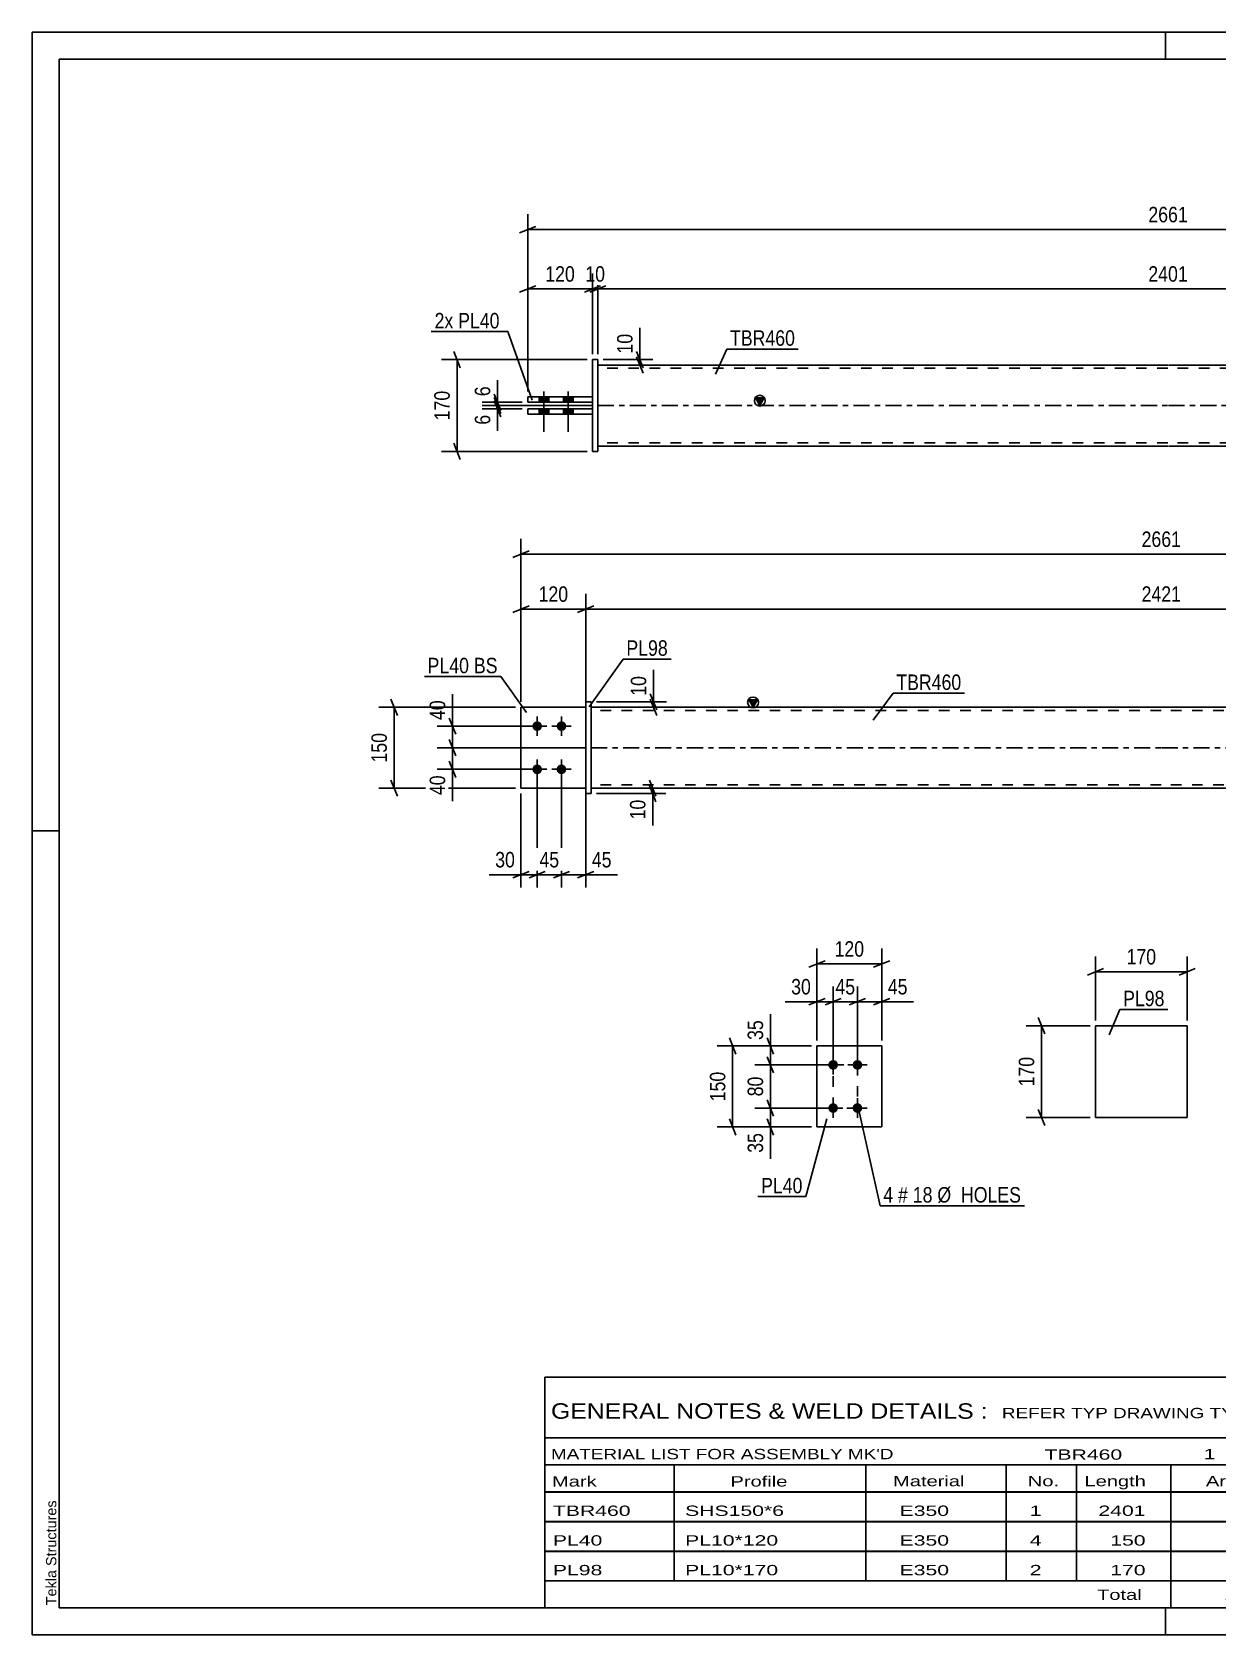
# Model space of a CAD drawing. Header units: millimetres. Extents: x 0 to 420, y 0 to 297.
# Drawn here: x 0 to 219.7, y 0 to 297 of the extents above; entities that cross this region are included whole.
import ezdxf

# ---------------------------------------------------------------- set-up
doc = ezdxf.new("R2010")
doc.units = ezdxf.units.MM
doc.linetypes.add('DXK_LINE_DOT2', pattern=[3.9198, 1.9599, -1.9599])
doc.linetypes.add('DXK_LINE_DOT3', pattern=[5.9187, 2.979, -0.9799, 0.9799, -0.9799])
doc.styles.add('Arial', font='ARIAL.TTF', dxfattribs={"height": 0.2})
doc.styles.add('Arial Narrow', font='ARIALN.TTF', dxfattribs={"height": 0.2})

# ---------------------------------------------------------------- blocks, each defined once
blk = doc.blocks.new('Unknown-581560066-1128')
at = {"color": 5, "linetype": 'Continuous'}
for p, q in [((420, 297), (0, 297)), ((0, 297), (0, 0)), ((0, 292), (0, 297)), ((210, 292), (210, 297)), ((415, 292), (5, 292)), ((5, 292), (5, 5)), ((5, 149), (0, 149)), ((0, 0), (0, 5)), ((5, 5), (415, 5)), ((210, 0), (210, 5)), ((0, 0), (420, 0))]:
    blk.add_line(p, q, dxfattribs=at)
at = {"color": 174, "linetype": 'Continuous', "style": 'Arial'}
blk.add_text('Tekla Structures', height=1.9102, rotation=90, dxfattribs=at).set_placement((4.5, 5.5))
blk = doc.blocks.new('Bolt-581560066-1456 - 1407')
at = {"linetype": 'Continuous'}
for points in [[(148.43, 104.73, -1), (148.43, 106.53, -1)], [(152.93, 104.73, -1), (152.93, 106.53, -1)], [(148.43, 96.73, -1), (148.43, 98.53, -1)], [(152.93, 96.73, -1), (152.93, 98.53, -1)]]:
    blk.add_hatch(color=1, dxfattribs=at).paths.add_polyline_path(points)
at = {"color": 1, "linetype": 'Continuous'}
for p, q in [((148.43, 103.83), (148.43, 107.43)), ((152.93, 103.83), (152.93, 107.43)), ((150.23, 105.63), (146.63, 105.63)), ((154.73, 105.63), (151.13, 105.63)), ((148.43, 95.83), (148.43, 99.43)), ((152.93, 95.83), (152.93, 99.43)), ((150.23, 97.63), (146.63, 97.63)), ((154.73, 97.63), (151.13, 97.63))]:
    blk.add_line(p, q, dxfattribs=at)
blk = doc.blocks.new('Part-581560066-1423 - 1407')
at = {"color": 2, "linetype": 'Continuous'}
for p, q in [((145.43, 94.13), (145.43, 109.13)), ((145.43, 109.13), (157.43, 109.13)), ((157.43, 94.13), (157.43, 109.13)), ((145.43, 94.13), (157.43, 94.13))]:
    blk.add_line(p, q, dxfattribs=at)
blk = doc.blocks.new('Part-581560066-1822 - 1803')
at = {"color": 2, "linetype": 'Continuous'}
for p, q in [((102.59, 171.89), (90.59, 171.89)), ((90.59, 171.89), (90.59, 156.89)), ((90.59, 156.89), (102.59, 156.89))]:
    blk.add_line(p, q, dxfattribs=at)
at = {"color": 7, "linetype": 'DXK_LINE_DOT2'}
blk.add_line((102.59, 156.89), (102.59, 171.89), dxfattribs=at)
blk = doc.blocks.new('Bolt-581560066-1806 - 1803')
at = {"linetype": 'Continuous'}
for points in [[(93.59, 167.49, -1), (93.59, 169.29, -1)], [(98.09, 167.49, -1), (98.09, 169.29, -1)], [(93.59, 159.49, -1), (93.59, 161.29, -1)], [(98.09, 159.49, -1), (98.09, 161.29, -1)]]:
    blk.add_hatch(color=1, dxfattribs=at).paths.add_polyline_path(points)
at = {"color": 1, "linetype": 'Continuous'}
for p, q in [((93.59, 166.59), (93.59, 170.19)), ((98.09, 166.59), (98.09, 170.19)), ((95.39, 168.39), (91.79, 168.39)), ((99.89, 168.39), (96.29, 168.39)), ((95.39, 160.39), (91.79, 160.39)), ((93.59, 158.59), (93.59, 162.19)), ((99.89, 160.39), (96.29, 160.39)), ((98.09, 158.59), (98.09, 162.19))]:
    blk.add_line(p, q, dxfattribs=at)
blk = doc.blocks.new('Part-581560066-1812 - 1803')
at = {"color": 2, "linetype": 'Continuous'}
for p, q in [((103.59, 172.89), (102.59, 172.89)), ((102.59, 172.89), (102.59, 155.89)), ((103.59, 155.89), (103.59, 172.89)), ((103.59, 155.89), (102.59, 155.89))]:
    blk.add_line(p, q, dxfattribs=at)
blk = doc.blocks.new('Part-581560066-1817 - 1803')
at = {"color": 7, "linetype": 'DXK_LINE_DOT2'}
for p, q in [((102.59, 171.89), (90.59, 171.89)), ((90.59, 171.89), (90.59, 156.89)), ((102.59, 156.89), (102.59, 171.89)), ((90.59, 156.89), (102.59, 156.89))]:
    blk.add_line(p, q, dxfattribs=at)
blk = doc.blocks.new('Part-581560066-1827 - 1803')
at = {"linetype": 'Continuous'}
blk.add_hatch(color=2, dxfattribs=at).paths.add_polyline_path([(133.59, 171.89), (132.79, 173.29), (134.39, 173.29)])
at = {"color": 2, "linetype": 'Continuous'}
for p, q in [((133.59, 171.89), (132.79, 173.29)), ((132.79, 173.29), (134.39, 173.29)), ((134.39, 173.29), (133.59, 171.89)), ((103.59, 171.89), (209.19, 171.89)), ((209.29, 171.89), (314.89, 171.89)), ((103.59, 156.89), (209.19, 156.89)), ((209.29, 156.89), (314.89, 156.89))]:
    blk.add_line(p, q, dxfattribs=at)
at = {"color": 7, "linetype": 'DXK_LINE_DOT2'}
for p, q in [((103.59, 156.89), (103.59, 171.89)), ((209.19, 171.29), (103.59, 171.29)), ((314.89, 171.29), (209.29, 171.29)), ((314.89, 171.89), (314.89, 156.89)), ((209.19, 157.49), (103.59, 157.49)), ((314.89, 157.49), (209.29, 157.49))]:
    blk.add_line(p, q, dxfattribs=at)
at = {"color": 7, "linetype": 'DXK_LINE_DOT3'}
for p, q in [((103.59, 164.39), (209.19, 164.39)), ((209.29, 164.39), (314.89, 164.39))]:
    blk.add_line(p, q, dxfattribs=at)
at = {"color": 2, "linetype": 'Continuous'}
blk.add_circle((133.59, 172.79), 1, dxfattribs=at)
blk = doc.blocks.new('Part-581560066-2180 - 2166')
at = {"color": 2, "linetype": 'Continuous'}
for p, q in [((91.84, 226.2), (91.84, 227.2)), ((91.84, 227.2), (103.84, 227.2)), ((103.84, 226.2), (91.84, 226.2))]:
    blk.add_line(p, q, dxfattribs=at)
at = {"color": 7, "linetype": 'DXK_LINE_DOT2'}
blk.add_line((103.84, 227.2), (103.84, 226.2), dxfattribs=at)
blk = doc.blocks.new('Bolt-581560066-2168 - 2166')
at = {"linetype": 'Continuous'}
for points in [[(93.94, 228.4), (95.74, 228.4), (95.74, 229.4), (93.94, 229.4)], [(93.94, 228.4), (95.74, 228.4), (95.74, 229.4), (93.94, 229.4)], [(98.44, 228.4), (100.24, 228.4), (100.24, 229.4), (98.44, 229.4)], [(98.44, 228.4), (100.24, 228.4), (100.24, 229.4), (98.44, 229.4)], [(93.94, 226.2), (95.74, 226.2), (95.74, 227.2), (93.94, 227.2)], [(93.94, 226.2), (95.74, 226.2), (95.74, 227.2), (93.94, 227.2)], [(98.44, 226.2), (100.24, 226.2), (100.24, 227.2), (98.44, 227.2)], [(98.44, 226.2), (100.24, 226.2), (100.24, 227.2), (98.44, 227.2)]]:
    blk.add_hatch(color=1, dxfattribs=at).paths.add_polyline_path(points)
at = {"color": 1, "linetype": 'Continuous'}
for p, q in [((93.94, 229.4), (93.94, 228.4)), ((93.94, 229.4), (93.94, 228.4)), ((94.84, 230.4), (94.84, 222.9)), ((94.84, 230.4), (94.84, 222.9)), ((95.74, 229.4), (95.74, 228.4)), ((95.74, 229.4), (95.74, 228.4)), ((98.44, 229.4), (98.44, 228.4)), ((98.44, 229.4), (98.44, 228.4)), ((99.34, 230.4), (99.34, 222.9)), ((99.34, 230.4), (99.34, 222.9)), ((100.24, 229.4), (100.24, 228.4)), ((100.24, 229.4), (100.24, 228.4)), ((93.94, 227.2), (93.94, 226.2)), ((93.94, 227.2), (93.94, 226.2)), ((95.74, 227.2), (95.74, 226.2)), ((95.74, 227.2), (95.74, 226.2)), ((98.44, 227.2), (98.44, 226.2)), ((98.44, 227.2), (98.44, 226.2)), ((100.24, 227.2), (100.24, 226.2)), ((100.24, 227.2), (100.24, 226.2))]:
    blk.add_line(p, q, dxfattribs=at)
blk = doc.blocks.new('Part-581560066-2170 - 2166')
at = {"color": 2, "linetype": 'Continuous'}
for p, q in [((104.84, 236.3), (103.84, 236.3)), ((103.84, 219.3), (103.84, 236.3)), ((104.84, 219.3), (104.84, 236.3)), ((104.84, 219.3), (103.84, 219.3))]:
    blk.add_line(p, q, dxfattribs=at)
blk = doc.blocks.new('Part-581560066-2175 - 2166')
at = {"color": 2, "linetype": 'Continuous'}
for p, q in [((91.84, 229.4), (103.84, 229.4)), ((91.84, 228.4), (91.84, 229.4)), ((103.84, 228.4), (91.84, 228.4))]:
    blk.add_line(p, q, dxfattribs=at)
at = {"color": 7, "linetype": 'DXK_LINE_DOT2'}
blk.add_line((103.84, 229.4), (103.84, 228.4), dxfattribs=at)
blk = doc.blocks.new('Part-581560066-2200 - 2166')
at = {"linetype": 'Continuous'}
blk.add_hatch(color=2, dxfattribs=at).paths.add_polyline_path([(134.84, 227.8), (134.04, 229.2), (135.64, 229.2)])
at = {"color": 2, "linetype": 'Continuous'}
for p, q in [((104.84, 235.3), (210.44, 235.3)), ((210.54, 235.3), (316.14, 235.3)), ((134.84, 227.8), (134.04, 229.2)), ((134.04, 229.2), (135.64, 229.2)), ((135.64, 229.2), (134.84, 227.8)), ((104.84, 220.3), (210.44, 220.3)), ((210.54, 220.3), (316.14, 220.3))]:
    blk.add_line(p, q, dxfattribs=at)
at = {"color": 7, "linetype": 'DXK_LINE_DOT2'}
for p, q in [((104.84, 235.3), (104.84, 220.3)), ((210.44, 234.7), (104.84, 234.7)), ((316.14, 234.7), (210.54, 234.7)), ((316.14, 235.3), (316.14, 220.3)), ((210.44, 220.9), (104.84, 220.9)), ((316.14, 220.9), (210.54, 220.9))]:
    blk.add_line(p, q, dxfattribs=at)
at = {"color": 7, "linetype": 'DXK_LINE_DOT3'}
for p, q in [((104.84, 227.8), (210.44, 227.8)), ((210.54, 227.8), (316.14, 227.8))]:
    blk.add_line(p, q, dxfattribs=at)
at = {"color": 2, "linetype": 'Continuous'}
blk.add_circle((134.84, 228.7), 1, dxfattribs=at)
blk = doc.blocks.new('Part-581560066-1382 - 1366')
at = {"color": 2, "linetype": 'Continuous'}
for p, q in [((197.03, 95.88), (197.03, 112.88)), ((197.03, 112.88), (214.03, 112.88)), ((214.03, 95.88), (214.03, 112.88)), ((197.03, 95.88), (214.03, 95.88))]:
    blk.add_line(p, q, dxfattribs=at)
blk = doc.blocks.new('Rectangle-581560066-1571 - 1407')
at = {"color": 1, "linetype": 'DXK_LINE_DOT2'}
blk.add_lwpolyline([(148.43, 105.63), (152.93, 105.63), (152.93, 97.63), (148.43, 97.63), (148.43, 105.63)], close=True, dxfattribs=at)
blk = doc.blocks.new('StraightDimension-581560066-1558 - 1407')
at = {"color": 7, "linetype": 'Continuous'}
for p, q in [((136.2, 99.13), (137.4, 96.13)), ((147.43, 97.63), (133.95, 97.63)), ((137.4, 92.63), (136.2, 95.63)), ((136.8, 94.13), (136.8, 97.63)), ((144.43, 94.13), (133.95, 94.13))]:
    blk.add_line(p, q, dxfattribs=at)
at = {"color": 0}
blk.add_wipeout([(136.05, 93.6), (131.85, 93.6), (131.85, 88.74), (136.05, 88.74)], dxfattribs=at)
at = {"color": 7, "linetype": 'Continuous'}
blk.add_line((136.8, 94.13), (136.8, 88.22), dxfattribs=at)
blk.add_line((136.8, 94.13), (136.8, 88.22), dxfattribs=at)
at = {"color": 3, "style": 'Arial Narrow'}
blk.add_text('35', height=2.863, rotation=90.0002, dxfattribs=at).set_placement((135.45, 89.34))
blk = doc.blocks.new('StraightDimension-581560066-1494 - 1407')
at = {"color": 7, "linetype": 'Continuous'}
for p, q in [((148.43, 106.63), (148.43, 120.18)), ((152.93, 106.63), (152.93, 120.18)), ((146.93, 116.73), (149.93, 117.93)), ((148.43, 117.33), (152.93, 117.33)), ((154.43, 117.93), (151.43, 116.73))]:
    blk.add_line(p, q, dxfattribs=at)
at = {"color": 0}
blk.add_wipeout([(153.11, 118.08), (153.11, 122.28), (148.25, 122.28), (148.25, 118.08)], dxfattribs=at)
at = {"color": 3, "style": 'Arial Narrow'}
blk.add_text('45', height=2.863, dxfattribs=at).set_placement((148.85, 118.68))
blk = doc.blocks.new('StraightDimension-581560066-1478 - 1407')
at = {"color": 7, "linetype": 'Continuous'}
for p, q in [((152.93, 106.63), (152.93, 120.18)), ((157.43, 110.13), (157.43, 120.18)), ((151.43, 116.73), (154.43, 117.93)), ((152.93, 117.33), (157.43, 117.33)), ((158.93, 117.93), (155.93, 116.73))]:
    blk.add_line(p, q, dxfattribs=at)
at = {"color": 0}
blk.add_wipeout([(162.81, 118.08), (162.81, 122.28), (157.96, 122.28), (157.96, 118.08)], dxfattribs=at)
at = {"color": 7, "linetype": 'Continuous'}
blk.add_line((157.43, 117.33), (163.34, 117.33), dxfattribs=at)
blk.add_line((157.43, 117.33), (163.34, 117.33), dxfattribs=at)
at = {"color": 3, "style": 'Arial Narrow'}
blk.add_text('45', height=2.863, dxfattribs=at).set_placement((158.56, 118.68))
blk = doc.blocks.new('StraightDimension-581560066-1518 - 1407')
at = {"color": 7, "linetype": 'Continuous'}
for p, q in [((130.4, 107.63), (129.2, 110.63)), ((144.43, 109.13), (126.95, 109.13)), ((129.8, 94.13), (129.8, 109.13)), ((129.2, 95.63), (130.4, 92.63)), ((144.43, 94.13), (126.95, 94.13))]:
    blk.add_line(p, q, dxfattribs=at)
at = {"color": 0}
blk.add_wipeout([(129.05, 104.97), (124.85, 104.97), (124.85, 98.28), (129.05, 98.28)], dxfattribs=at)
at = {"color": 3, "style": 'Arial Narrow'}
blk.add_text('150', height=2.863, rotation=90.0002, dxfattribs=at).set_placement((128.45, 98.88))
blk = doc.blocks.new('StraightDimension-581560066-1458 - 1407')
at = {"color": 7, "linetype": 'Continuous'}
for p, q in [((143.93, 123.73), (146.93, 124.93)), ((145.43, 110.13), (145.43, 127.18)), ((158.93, 124.93), (155.93, 123.73)), ((157.43, 110.13), (157.43, 127.18)), ((145.43, 124.33), (157.43, 124.33))]:
    blk.add_line(p, q, dxfattribs=at)
at = {"color": 0}
blk.add_wipeout([(154.77, 125.08), (154.77, 129.28), (148.09, 129.28), (148.09, 125.08)], dxfattribs=at)
at = {"color": 3, "style": 'Arial Narrow'}
blk.add_text('120', height=2.863, dxfattribs=at).set_placement((148.69, 125.68))
blk = doc.blocks.new('StraightDimension-581560066-1504 - 1407')
at = {"color": 7, "linetype": 'Continuous'}
for p, q in [((145.43, 110.13), (145.43, 120.18)), ((148.43, 106.63), (148.43, 120.18)), ((143.93, 116.73), (146.93, 117.93)), ((145.43, 117.33), (148.43, 117.33)), ((149.93, 117.93), (146.93, 116.73))]:
    blk.add_line(p, q, dxfattribs=at)
at = {"color": 0}
blk.add_wipeout([(144.91, 118.08), (144.91, 122.28), (140.05, 122.28), (140.05, 118.08)], dxfattribs=at)
at = {"color": 7, "linetype": 'Continuous'}
blk.add_line((145.43, 117.33), (139.53, 117.33), dxfattribs=at)
blk.add_line((145.43, 117.33), (139.53, 117.33), dxfattribs=at)
at = {"color": 3, "style": 'Arial Narrow'}
blk.add_text('30', height=2.863, dxfattribs=at).set_placement((140.65, 118.68))
blk = doc.blocks.new('StraightDimension-581560066-1535 - 1407')
at = {"color": 7, "linetype": 'Continuous'}
for p, q in [((136.2, 110.63), (137.4, 107.63)), ((144.43, 109.13), (133.95, 109.13)), ((137.4, 104.13), (136.2, 107.13)), ((136.8, 105.63), (136.8, 109.13)), ((147.43, 105.63), (133.95, 105.63))]:
    blk.add_line(p, q, dxfattribs=at)
at = {"color": 0}
blk.add_wipeout([(136.05, 114.51), (131.85, 114.51), (131.85, 109.65), (136.05, 109.65)], dxfattribs=at)
at = {"color": 7, "linetype": 'Continuous'}
blk.add_line((136.8, 109.13), (136.8, 115.03), dxfattribs=at)
blk.add_line((136.8, 109.13), (136.8, 115.03), dxfattribs=at)
at = {"color": 3, "style": 'Arial Narrow'}
blk.add_text('35', height=2.863, rotation=90.0002, dxfattribs=at).set_placement((135.45, 110.25))
blk = doc.blocks.new('StraightDimension-581560066-1548 - 1407')
at = {"color": 7, "linetype": 'Continuous'}
for p, q in [((136.2, 107.13), (137.4, 104.13)), ((147.43, 105.63), (133.95, 105.63)), ((136.8, 97.63), (136.8, 105.63)), ((137.4, 96.13), (136.2, 99.13)), ((147.43, 97.63), (133.95, 97.63))]:
    blk.add_line(p, q, dxfattribs=at)
at = {"color": 0}
blk.add_wipeout([(136.05, 104.05), (131.85, 104.05), (131.85, 99.2), (136.05, 99.2)], dxfattribs=at)
at = {"color": 3, "style": 'Arial Narrow'}
blk.add_text('80', height=2.863, rotation=90.0002, dxfattribs=at).set_placement((135.45, 99.8))
blk = doc.blocks.new('StraightDimension-581560066-2014 - 1803')
at = {"color": 7, "linetype": 'Continuous'}
for p, q in [((77.29, 169.89), (78.49, 166.89)), ((92.59, 168.39), (75.04, 168.39)), ((77.89, 164.39), (77.89, 168.39)), ((102.59, 164.39), (75.04, 164.39)), ((78.49, 162.89), (77.29, 165.89))]:
    blk.add_line(p, q, dxfattribs=at)
at = {"color": 0}
blk.add_wipeout([(77.14, 173.77), (72.94, 173.77), (72.94, 168.92), (77.14, 168.92)], dxfattribs=at)
at = {"color": 7, "linetype": 'Continuous'}
blk.add_line((77.89, 168.39), (77.89, 174.3), dxfattribs=at)
blk.add_line((77.89, 168.39), (77.89, 174.3), dxfattribs=at)
at = {"color": 3, "style": 'Arial Narrow'}
blk.add_text('40', height=2.863, rotation=90.0002, dxfattribs=at).set_placement((76.54, 169.52))
blk = doc.blocks.new('StraightDimension-581560066-1951 - 1803')
at = {"color": 7, "linetype": 'Continuous'}
for p, q in [((67.69, 170.39), (66.49, 173.39)), ((89.59, 171.89), (64.24, 171.89)), ((67.09, 156.89), (67.09, 171.89)), ((66.49, 158.39), (67.69, 155.39)), ((89.59, 156.89), (64.24, 156.89))]:
    blk.add_line(p, q, dxfattribs=at)
at = {"color": 0}
blk.add_wipeout([(66.34, 167.73), (62.14, 167.73), (62.14, 161.05), (66.34, 161.05)], dxfattribs=at)
at = {"color": 3, "style": 'Arial Narrow'}
blk.add_text('150', height=2.863, rotation=90.0002, dxfattribs=at).set_placement((65.74, 161.65))
blk = doc.blocks.new('StraightDimension-581560066-2087 - 1803')
at = {"color": 7, "linetype": 'Continuous'}
for p, q in [((98.09, 159.39), (98.09, 138.47)), ((102.59, 155.89), (102.59, 138.47)), ((96.59, 140.27), (99.59, 141.47)), ((98.09, 140.87), (102.59, 140.87)), ((104.09, 141.47), (101.09, 140.27))]:
    blk.add_line(p, q, dxfattribs=at)
at = {"color": 0}
blk.add_wipeout([(107.97, 141.62), (107.97, 145.82), (103.12, 145.82), (103.12, 141.62)], dxfattribs=at)
at = {"color": 7, "linetype": 'Continuous'}
blk.add_line((102.59, 140.87), (108.5, 140.87), dxfattribs=at)
blk.add_line((102.59, 140.87), (108.5, 140.87), dxfattribs=at)
at = {"color": 3, "style": 'Arial Narrow'}
blk.add_text('45', height=2.863, dxfattribs=at).set_placement((103.72, 142.22))
blk = doc.blocks.new('StraightDimension-581560066-2070 - 1803')
at = {"color": 7, "linetype": 'Continuous'}
for p, q in [((93.59, 159.39), (93.59, 138.47)), ((90.59, 155.89), (90.59, 138.47)), ((89.09, 140.27), (92.09, 141.47)), ((90.59, 140.87), (93.59, 140.87)), ((95.09, 141.47), (92.09, 140.27))]:
    blk.add_line(p, q, dxfattribs=at)
at = {"color": 0}
blk.add_wipeout([(90.07, 141.62), (90.07, 145.82), (85.21, 145.82), (85.21, 141.62)], dxfattribs=at)
at = {"color": 7, "linetype": 'Continuous'}
blk.add_line((90.59, 140.87), (84.68, 140.87), dxfattribs=at)
blk.add_line((90.59, 140.87), (84.68, 140.87), dxfattribs=at)
at = {"color": 3, "style": 'Arial Narrow'}
blk.add_text('30', height=2.863, dxfattribs=at).set_placement((85.81, 142.22))
blk = doc.blocks.new('StraightDimension-581560066-1848 - 1803')
at = {"color": 7, "linetype": 'Continuous'}
for p, q in [((104.09, 190.68), (101.09, 189.48)), ((102.59, 172.89), (102.59, 192.93)), ((102.59, 190.08), (315.89, 190.08)), ((314.39, 189.48), (317.39, 190.68)), ((315.89, 172.89), (315.89, 192.93))]:
    blk.add_line(p, q, dxfattribs=at)
at = {"color": 0}
blk.add_wipeout([(213.5, 190.83), (213.5, 195.03), (204.98, 195.03), (204.98, 190.83)], dxfattribs=at)
at = {"color": 3, "style": 'Arial Narrow'}
blk.add_text('2421', height=2.863, dxfattribs=at).set_placement((205.58, 191.43))
blk = doc.blocks.new('StraightDimension-581560066-2041 - 1803')
at = {"color": 7, "linetype": 'Continuous'}
for p, q in [((104.59, 172.89), (117.55, 172.89)), ((114.55, 174.39), (115.75, 171.39)), ((115.75, 170.39), (114.55, 173.39)), ((115.15, 171.89), (115.15, 172.89)), ((104.59, 171.89), (117.55, 171.89))]:
    blk.add_line(p, q, dxfattribs=at)
at = {"color": 0}
blk.add_wipeout([(114.4, 178.27), (110.2, 178.27), (110.2, 173.42), (114.4, 173.42)], dxfattribs=at)
at = {"color": 7, "linetype": 'Continuous'}
blk.add_line((115.15, 172.89), (115.15, 178.8), dxfattribs=at)
blk.add_line((115.15, 172.89), (115.15, 178.8), dxfattribs=at)
at = {"color": 3, "style": 'Arial Narrow'}
blk.add_text('10', height=2.863, rotation=90.0002, dxfattribs=at).set_placement((113.8, 174.02))
blk = doc.blocks.new('StraightDimension-581560066-1849 - 1803')
at = {"color": 7, "linetype": 'Continuous'}
for p, q in [((89.09, 189.48), (92.09, 190.68)), ((90.59, 172.89), (90.59, 192.93)), ((90.59, 190.08), (102.59, 190.08)), ((104.09, 190.68), (101.09, 189.48)), ((102.59, 172.89), (102.59, 192.93))]:
    blk.add_line(p, q, dxfattribs=at)
at = {"color": 0}
blk.add_wipeout([(99.93, 190.83), (99.93, 195.03), (93.25, 195.03), (93.25, 190.83)], dxfattribs=at)
at = {"color": 3, "style": 'Arial Narrow'}
blk.add_text('120', height=2.863, dxfattribs=at).set_placement((93.85, 191.43))
blk = doc.blocks.new('StraightDimension-581560066-2050 - 1803')
at = {"color": 7, "linetype": 'Continuous'}
for p, q in [((114.4, 158.39), (115.6, 155.39)), ((104.59, 156.89), (117.4, 156.89)), ((104.59, 155.89), (117.4, 155.89)), ((115.6, 154.39), (114.4, 157.39)), ((115, 155.89), (115, 156.89))]:
    blk.add_line(p, q, dxfattribs=at)
at = {"color": 0}
blk.add_wipeout([(114.25, 155.37), (110.05, 155.37), (110.05, 150.51), (114.25, 150.51)], dxfattribs=at)
at = {"color": 7, "linetype": 'Continuous'}
blk.add_line((115, 155.89), (115, 149.99), dxfattribs=at)
blk.add_line((115, 155.89), (115, 149.99), dxfattribs=at)
at = {"color": 3, "style": 'Arial Narrow'}
blk.add_text('10', height=2.863, rotation=90.0002, dxfattribs=at).set_placement((113.65, 151.11))
blk = doc.blocks.new('StraightDimension-581560066-2027 - 1803')
at = {"color": 7, "linetype": 'Continuous'}
for p, q in [((102.59, 164.39), (75.04, 164.39)), ((77.29, 165.89), (78.49, 162.89)), ((77.89, 160.39), (77.89, 164.39)), ((92.59, 160.39), (75.04, 160.39)), ((78.49, 158.89), (77.29, 161.89))]:
    blk.add_line(p, q, dxfattribs=at)
at = {"color": 0}
blk.add_wipeout([(77.14, 159.87), (72.94, 159.87), (72.94, 155.01), (77.14, 155.01)], dxfattribs=at)
at = {"color": 7, "linetype": 'Continuous'}
blk.add_line((77.89, 160.39), (77.89, 154.49), dxfattribs=at)
blk.add_line((77.89, 160.39), (77.89, 154.49), dxfattribs=at)
at = {"color": 3, "style": 'Arial Narrow'}
blk.add_text('40', height=2.863, rotation=90.0002, dxfattribs=at).set_placement((76.54, 155.61))
blk = doc.blocks.new('StraightDimension-581560066-2080 - 1803')
at = {"color": 7, "linetype": 'Continuous'}
for p, q in [((93.59, 159.39), (93.59, 138.47)), ((98.09, 159.39), (98.09, 138.47)), ((92.09, 140.27), (95.09, 141.47)), ((93.59, 140.87), (98.09, 140.87)), ((99.59, 141.47), (96.59, 140.27))]:
    blk.add_line(p, q, dxfattribs=at)
at = {"color": 0}
blk.add_wipeout([(98.27, 141.62), (98.27, 145.82), (93.41, 145.82), (93.41, 141.62)], dxfattribs=at)
at = {"color": 3, "style": 'Arial Narrow'}
blk.add_text('45', height=2.863, dxfattribs=at).set_placement((94.01, 142.22))
blk = doc.blocks.new('StraightDimension-581560066-2122 - 1803')
at = {"color": 7, "linetype": 'Continuous'}
for p, q in [((90.59, 172.89), (90.59, 203.1)), ((327.89, 172.89), (327.89, 203.1)), ((92.09, 200.85), (89.09, 199.65)), ((90.59, 200.25), (327.89, 200.25)), ((326.39, 199.65), (329.39, 200.85))]:
    blk.add_line(p, q, dxfattribs=at)
at = {"color": 0}
blk.add_wipeout([(213.5, 201), (213.5, 205.2), (204.98, 205.2), (204.98, 201)], dxfattribs=at)
at = {"color": 3, "style": 'Arial Narrow'}
blk.add_text('2661', height=2.863, dxfattribs=at).set_placement((205.58, 201.6))
blk = doc.blocks.new('StraightDimension-581560066-2311 - 2166')
at = {"color": 7, "linetype": 'Continuous'}
for p, q in [((85.64, 229.9), (86.84, 226.9)), ((86.84, 226.3), (85.64, 229.3)), ((90.84, 228.4), (83.39, 228.4)), ((103.84, 227.8), (83.39, 227.8)), ((86.24, 227.8), (86.24, 228.4))]:
    blk.add_line(p, q, dxfattribs=at)
at = {"color": 0}
blk.add_wipeout([(85.49, 231.96), (81.29, 231.96), (81.29, 228.93), (85.49, 228.93)], dxfattribs=at)
at = {"color": 7, "linetype": 'Continuous'}
blk.add_line((86.24, 228.4), (86.24, 232.48), dxfattribs=at)
blk.add_line((86.24, 228.4), (86.24, 232.48), dxfattribs=at)
at = {"color": 3, "style": 'Arial Narrow'}
blk.add_text('6', height=2.86, rotation=90.0002, dxfattribs=at).set_placement((84.89, 229.53))
blk = doc.blocks.new('StraightDimension-581560066-2239 - 2166')
at = {"color": 7, "linetype": 'Continuous'}
for p, q in [((106.34, 250), (103.34, 248.8)), ((104.84, 237.3), (104.84, 252.25)), ((314.64, 248.8), (317.64, 250)), ((316.14, 237.3), (316.14, 252.25)), ((104.84, 249.4), (316.14, 249.4))]:
    blk.add_line(p, q, dxfattribs=at)
at = {"color": 0}
blk.add_wipeout([(214.74, 250.15), (214.74, 254.35), (206.23, 254.35), (206.23, 250.15)], dxfattribs=at)
at = {"color": 3, "style": 'Arial Narrow'}
blk.add_text('2401', height=2.863, dxfattribs=at).set_placement((206.83, 250.75))
blk = doc.blocks.new('StraightDimension-581560066-2295 - 2166')
at = {"color": 7, "linetype": 'Continuous'}
for p, q in [((85.64, 229.3), (86.84, 226.3)), ((86.84, 225.7), (85.64, 228.7)), ((103.84, 227.8), (83.39, 227.8)), ((90.84, 227.2), (83.39, 227.2)), ((86.24, 227.2), (86.24, 227.8))]:
    blk.add_line(p, q, dxfattribs=at)
at = {"color": 0}
blk.add_wipeout([(85.49, 226.68), (81.29, 226.68), (81.29, 223.65), (85.49, 223.65)], dxfattribs=at)
at = {"color": 7, "linetype": 'Continuous'}
blk.add_line((86.24, 227.2), (86.24, 223.12), dxfattribs=at)
blk.add_line((86.24, 227.2), (86.24, 223.12), dxfattribs=at)
at = {"color": 3, "style": 'Arial Narrow'}
blk.add_text('6', height=2.86, rotation=90.0002, dxfattribs=at).set_placement((84.89, 224.25))
blk = doc.blocks.new('StraightDimension-581560066-2208 - 2166')
at = {"color": 7, "linetype": 'Continuous'}
for p, q in [((91.84, 230.4), (91.84, 263.25)), ((329.14, 230.4), (329.14, 263.25)), ((93.34, 261), (90.34, 259.8)), ((91.84, 260.4), (329.14, 260.4)), ((327.64, 259.8), (330.64, 261))]:
    blk.add_line(p, q, dxfattribs=at)
at = {"color": 0}
blk.add_wipeout([(214.74, 261.15), (214.74, 265.35), (206.23, 265.35), (206.23, 261.15)], dxfattribs=at)
at = {"color": 3, "style": 'Arial Narrow'}
blk.add_text('2661', height=2.863, dxfattribs=at).set_placement((206.83, 261.75))
blk = doc.blocks.new('StraightDimension-581560066-2219 - 2166')
at = {"color": 7, "linetype": 'Continuous'}
for p, q in [((102.34, 248.8), (105.34, 250)), ((106.34, 250), (103.34, 248.8)), ((103.84, 237.3), (103.84, 252.25)), ((104.84, 237.3), (104.84, 252.25)), ((103.84, 249.4), (104.84, 249.4))]:
    blk.add_line(p, q, dxfattribs=at)
at = {"color": 0}
blk.add_wipeout([(106.76, 250.15), (106.76, 254.35), (101.91, 254.35), (101.91, 250.15)], dxfattribs=at)
at = {"color": 3, "style": 'Arial Narrow'}
blk.add_text('10', height=2.863, dxfattribs=at).set_placement((102.51, 250.75))
blk = doc.blocks.new('StraightDimension-581560066-2229 - 2166')
at = {"color": 7, "linetype": 'Continuous'}
for p, q in [((90.34, 248.8), (93.34, 250)), ((91.84, 230.4), (91.84, 252.25)), ((105.34, 250), (102.34, 248.8)), ((103.84, 237.3), (103.84, 252.25)), ((91.84, 249.4), (103.84, 249.4))]:
    blk.add_line(p, q, dxfattribs=at)
at = {"color": 0}
blk.add_wipeout([(101.18, 250.15), (101.18, 254.35), (94.49, 254.35), (94.49, 250.15)], dxfattribs=at)
at = {"color": 3, "style": 'Arial Narrow'}
blk.add_text('120', height=2.863, dxfattribs=at).set_placement((95.09, 250.75))
blk = doc.blocks.new('StraightDimension-581560066-2270 - 2166')
at = {"color": 7, "linetype": 'Continuous'}
for p, q in [((79.34, 234.8), (78.14, 237.8)), ((102.84, 236.3), (75.89, 236.3)), ((78.74, 219.3), (78.74, 236.3)), ((78.14, 220.8), (79.34, 217.8)), ((102.84, 219.3), (75.89, 219.3))]:
    blk.add_line(p, q, dxfattribs=at)
at = {"color": 0}
blk.add_wipeout([(77.99, 231.14), (73.79, 231.14), (73.79, 224.46), (77.99, 224.46)], dxfattribs=at)
at = {"color": 3, "style": 'Arial Narrow'}
blk.add_text('170', height=2.863, rotation=90.0002, dxfattribs=at).set_placement((77.39, 225.06))
blk = doc.blocks.new('StraightDimension-581560066-2284 - 2166')
at = {"color": 7, "linetype": 'Continuous'}
for p, q in [((112.01, 237.8), (113.21, 234.8)), ((105.84, 236.3), (115.01, 236.3)), ((105.84, 235.3), (115.01, 235.3)), ((113.21, 233.8), (112.01, 236.8)), ((112.61, 235.3), (112.61, 236.3))]:
    blk.add_line(p, q, dxfattribs=at)
at = {"color": 0}
blk.add_wipeout([(111.86, 241.68), (107.66, 241.68), (107.66, 236.83), (111.86, 236.83)], dxfattribs=at)
at = {"color": 7, "linetype": 'Continuous'}
blk.add_line((112.61, 236.3), (112.61, 242.21), dxfattribs=at)
blk.add_line((112.61, 236.3), (112.61, 242.21), dxfattribs=at)
at = {"color": 3, "style": 'Arial Narrow'}
blk.add_text('10', height=2.863, rotation=90.0002, dxfattribs=at).set_placement((111.26, 237.43))
blk = doc.blocks.new('StraightDimension-581560066-1394 - 1366')
at = {"color": 7, "linetype": 'Continuous'}
for p, q in [((197.03, 113.88), (197.03, 125.73)), ((214.03, 113.88), (214.03, 125.73)), ((198.53, 123.48), (195.53, 122.28)), ((197.03, 122.88), (214.03, 122.88)), ((212.53, 122.28), (215.53, 123.48))]:
    blk.add_line(p, q, dxfattribs=at)
at = {"color": 0}
blk.add_wipeout([(208.87, 123.63), (208.87, 127.83), (202.19, 127.83), (202.19, 123.63)], dxfattribs=at)
at = {"color": 3, "style": 'Arial Narrow'}
blk.add_text('170', height=2.863, dxfattribs=at).set_placement((202.79, 124.23))
blk = doc.blocks.new('StraightDimension-581560066-1384 - 1366')
at = {"color": 7, "linetype": 'Continuous'}
for p, q in [((196.03, 112.88), (184.18, 112.88)), ((187.63, 111.38), (186.43, 114.38)), ((187.03, 95.88), (187.03, 112.88)), ((196.03, 95.88), (184.18, 95.88)), ((186.43, 97.38), (187.63, 94.38))]:
    blk.add_line(p, q, dxfattribs=at)
at = {"color": 0}
blk.add_wipeout([(186.28, 107.72), (182.08, 107.72), (182.08, 101.03), (186.28, 101.03)], dxfattribs=at)
at = {"color": 3, "style": 'Arial Narrow'}
blk.add_text('170', height=2.863, rotation=90.0002, dxfattribs=at).set_placement((185.68, 101.63))
blk = doc.blocks.new('Unknown-581560066-3544')
at = {"color": 7, "linetype": 'Continuous'}
for p, q in [((95, 47.75), (255, 47.75)), ((95, 36.5), (95, 47.75)), ((255, 47.75), (255, 36.5)), ((95, 36.5), (255, 36.5)), ((95, 36.5), (95, 31.5)), ((255, 36.5), (255, 31.5)), ((95, 31.5), (255, 31.5)), ((95, 31.5), (95, 26.5)), ((119, 31.5), (119, 26.5)), ((154.5, 31.5), (154.5, 26.5)), ((180.5, 31.5), (180.5, 26.5)), ((193.5, 31.5), (193.5, 26.5)), ((211, 31.5), (211, 26.5)), ((233, 31.5), (233, 26.5)), ((255, 31.5), (255, 26.5)), ((95, 26.5), (255, 26.5)), ((95, 26.45), (95, 21.05)), ((95, 26.45), (255, 26.45)), ((119, 26.5), (119, 21)), ((154.5, 26.5), (154.5, 21)), ((180.5, 26.5), (180.5, 21)), ((193.5, 26.5), (193.5, 21)), ((211, 26.5), (211, 21)), ((233, 26.5), (233, 21)), ((255, 26.45), (255, 21.05)), ((95, 21.05), (255, 21.05)), ((95, 20.95), (95, 15.55)), ((95, 20.95), (255, 20.95)), ((119, 21), (119, 15.5)), ((154.5, 21), (154.5, 15.5)), ((180.5, 21), (180.5, 15.5)), ((193.5, 21), (193.5, 15.5)), ((211, 21), (211, 15.5)), ((233, 21), (233, 15.5)), ((255, 20.95), (255, 15.55)), ((95, 15.55), (255, 15.55)), ((95, 15.45), (95, 10.05)), ((95, 15.45), (255, 15.45)), ((119, 15.5), (119, 10)), ((154.5, 15.5), (154.5, 10)), ((180.5, 15.5), (180.5, 10)), ((193.5, 15.5), (193.5, 10)), ((211, 15.5), (211, 10)), ((233, 15.5), (233, 10)), ((255, 15.45), (255, 10.05)), ((95, 10.05), (255, 10.05)), ((95, 10), (255, 10)), ((95, 10), (95, 5)), ((211, 10), (211, 5)), ((233, 10), (233, 5)), ((255, 10), (255, 5)), ((95, 5), (255, 5))]:
    blk.add_line(p, q, dxfattribs=at)
at = {"color": 7, "style": 'Arial Narrow'}
for s, height, width, p in [('GENERAL NOTES & WELD DETAILS :', 2.8633, 1.4, (96.15, 40.06)), ('REFER TYP DRAWING TYP-01', 1.9089, 1.6, (179.7, 40.16)), ("MATERIAL LIST FOR ASSEMBLY MK'D", 1.9089, 1.6, (96.15, 32.56)), ('TBR460', 1.909, 1.794707, (187.59, 32.47)), ('1', 1.91, 1.794707, (217.08, 32.56)), ('No. Required', 1.9089, 1.6, (226.41, 32.56)), ('Mark', 1.909, 1.7, (96.34, 27.5)), ('Profile', 1.909, 1.7, (129.41, 27.5)), ('Material', 1.909, 1.7, (159.54, 27.56)), ('No.', 1.909, 1.7, (184.5, 27.56)), ('Length', 1.909, 1.7, (195, 27.56)), ('Area', 1.909, 1.7, (217.5, 27.56)), ('Weight', 1.909, 1.7, (237, 27.56))]:
    blk.add_text(s, height=height, dxfattribs=dict(at, width=width)).set_placement(p)
at = {"color": 7, "linetype": 'Continuous', "style": 'Arial Narrow'}
for s, height, width, p in [('TBR460', 1.909, 1.794707, (96.5, 22.06)), ('SHS150*6', 1.909, 1.794707, (121, 22.06)), ('E350', 1.909, 1.794707, (160.74, 22.06)), ('1', 1.91, 1.794707, (184.86, 22.06)), ('2401', 1.909, 1.794707, (197.58, 22.06)), ('1.4', 1.909, 1.794707, (221.32, 22.06)), ('65.1', 1.909, 1.794707, (240.14, 22.06)), ('PL40', 1.909, 1.794707, (96.5, 16.56)), ('PL10*120', 1.909, 1.794707, (121, 16.56)), ('E350', 1.909, 1.794707, (160.74, 16.56)), ('4', 1.91, 1.794707, (184.86, 16.56)), ('150', 1.909, 1.794707, (199.77, 16.56)), ('0.0', 1.909, 1.794707, (221.32, 16.56)), ('5.7', 1.909, 1.794707, (242.33, 16.56)), ('PL98', 1.909, 1.794707, (96.5, 11.06)), ('PL10*170', 1.909, 1.794707, (121, 11.06)), ('E350', 1.909, 1.794707, (160.74, 11.06)), ('2', 1.91, 1.794707, (184.86, 11.06)), ('170', 1.909, 1.794707, (199.77, 11.06)), ('0.1', 1.909, 1.794707, (221.32, 11.06)), ('4.5', 1.909, 1.794707, (242.33, 11.06)), ('Total', 1.909, 1.7, (197.33, 6.5)), ('1.7', 1.909, 1.794707, (220.83, 6.5)), ('75.3', 1.909, 1.794707, (240.14, 6.5))]:
    blk.add_text(s, height=height, dxfattribs=dict(at, width=width)).set_placement(p)
blk = doc.blocks.new('Mark-581560066-1419 - 1407')
at = {"color": 0}
blk.add_wipeout([(142.76, 81.83), (142.76, 84.83), (135.08, 84.83), (135.08, 81.83)], dxfattribs=at)
blk.add_wipeout([(142.76, 81.83), (142.76, 84.83), (135.08, 84.83), (135.08, 81.83)], dxfattribs=at)
at = {"color": 30, "linetype": 'Continuous'}
for p in [(147.27, 95.63), (134.48, 81.23)]:
    blk.add_line(p, (143.36, 81.23), dxfattribs=at)
at = {"color": 3, "style": 'Arial Narrow'}
blk.add_text('PL40', height=2.863, dxfattribs=at).set_placement((135.08, 81.83))
blk = doc.blocks.new('Mark-581560066-1452 - 1407')
at = {"color": 0}
blk.add_wipeout([(159.56, 80.12), (159.56, 83.12), (157.73, 83.12), (157.73, 80.12)], dxfattribs=at)
blk.add_wipeout([(159.56, 80.12), (159.56, 83.12), (157.73, 83.12), (157.73, 80.12)], dxfattribs=at)
at = {"color": 7, "linetype": 'Continuous'}
blk.add_line((153.05, 97.77), (157.13, 79.52), dxfattribs=at)
at = {"color": 0}
blk.add_wipeout([(162.29, 80.12), (162.29, 83.12), (160.46, 83.12), (160.46, 80.12)], dxfattribs=at)
blk.add_wipeout([(162.29, 80.12), (162.29, 83.12), (160.46, 83.12), (160.46, 80.12)], dxfattribs=at)
at = {"color": 3, "style": 'Arial Narrow'}
blk.add_text('4', height=2.86, dxfattribs=at).set_placement((157.73, 80.12))
at = {"color": 0}
blk.add_wipeout([(166.84, 80.12), (166.84, 83.12), (163.19, 83.12), (163.19, 80.12)], dxfattribs=at)
blk.add_wipeout([(166.84, 80.12), (166.84, 83.12), (163.19, 83.12), (163.19, 80.12)], dxfattribs=at)
at = {"color": 3, "style": 'Arial Narrow'}
blk.add_text('#', height=2.86, dxfattribs=at).set_placement((160.46, 80.12))
at = {"color": 0}
blk.add_wipeout([(183.27, 80.12), (183.27, 83.12), (167.74, 83.12), (167.74, 80.12)], dxfattribs=at)
blk.add_wipeout([(183.27, 80.12), (183.27, 83.12), (167.74, 83.12), (167.74, 80.12)], dxfattribs=at)
at = {"color": 7, "linetype": 'Continuous'}
blk.add_line((157.13, 79.52), (183.87, 79.52), dxfattribs=at)
at = {"color": 3, "style": 'Arial Narrow'}
for s, p in [('18', (163.19, 80.12)), ('Ø  HOLES', (167.74, 80.12))]:
    blk.add_text(s, height=2.863, dxfattribs=at).set_placement(p)
blk = doc.blocks.new('Mark-581560066-1823 - 1803')
at = {"color": 0}
blk.add_wipeout([(172.18, 175.1), (172.18, 178.1), (160.13, 178.1), (160.13, 175.1)], dxfattribs=at)
blk.add_wipeout([(172.18, 175.1), (172.18, 178.1), (160.13, 178.1), (160.13, 175.1)], dxfattribs=at)
at = {"color": 30, "linetype": 'Continuous'}
for p, q in [((155.84, 169.48), (159.53, 174.5)), ((159.53, 174.5), (172.78, 174.5))]:
    blk.add_line(p, q, dxfattribs=at)
at = {"color": 3, "style": 'Arial Narrow'}
blk.add_text('TBR460', height=2.863, dxfattribs=at).set_placement((160.13, 175.1))
blk = doc.blocks.new('Mark-581560066-1808 - 1803')
at = {"color": 0}
blk.add_wipeout([(117.79, 181.43), (117.79, 184.43), (110.12, 184.43), (110.12, 181.43)], dxfattribs=at)
blk.add_wipeout([(117.79, 181.43), (117.79, 184.43), (110.12, 184.43), (110.12, 181.43)], dxfattribs=at)
at = {"color": 30, "linetype": 'Continuous'}
for p, q in [((103.23, 171.97), (109.52, 180.83)), ((109.52, 180.83), (118.39, 180.83))]:
    blk.add_line(p, q, dxfattribs=at)
at = {"color": 3, "style": 'Arial Narrow'}
blk.add_text('PL98', height=2.863, dxfattribs=at).set_placement((110.12, 181.43))
blk = doc.blocks.new('MarkSet-581560066-2151 - 1803')
at = {"color": 0}
blk.add_wipeout([(80.97, 178.19), (80.97, 181.19), (73.29, 181.19), (73.29, 178.19)], dxfattribs=at)
blk.add_wipeout([(80.97, 178.19), (80.97, 181.19), (73.29, 181.19), (73.29, 178.19)], dxfattribs=at)
blk.add_wipeout([(86.25, 178.19), (86.25, 181.19), (81.87, 181.19), (81.87, 178.19)], dxfattribs=at)
blk.add_wipeout([(86.25, 178.19), (86.25, 181.19), (81.87, 181.19), (81.87, 178.19)], dxfattribs=at)
at = {"color": 30, "linetype": 'Continuous'}
for p in [(72.69, 177.59), (91.63, 170.95)]:
    blk.add_line(p, (86.85, 177.59), dxfattribs=at)
at = {"color": 3, "style": 'Arial Narrow'}
for s, p in [('PL40', (73.29, 178.19)), ('BS', (81.87, 178.19))]:
    blk.add_text(s, height=2.863, dxfattribs=at).set_placement(p)
blk = doc.blocks.new('Mark-581560066-2196 - 2166')
at = {"color": 0}
blk.add_wipeout([(141.37, 238.87), (141.37, 241.87), (129.32, 241.87), (129.32, 238.87)], dxfattribs=at)
blk.add_wipeout([(141.37, 238.87), (141.37, 241.87), (129.32, 241.87), (129.32, 238.87)], dxfattribs=at)
at = {"color": 30, "linetype": 'Continuous'}
for p, q in [((126.61, 233.61), (128.72, 238.27)), ((128.72, 238.27), (141.97, 238.27))]:
    blk.add_line(p, q, dxfattribs=at)
at = {"color": 3, "style": 'Arial Narrow'}
blk.add_text('TBR460', height=2.863, dxfattribs=at).set_placement((129.32, 238.87))
blk = doc.blocks.new('MarkSet-581560066-2379 - 2166')
at = {"color": 30, "linetype": 'Continuous'}
blk.add_line((92.68, 228.78), (88.13, 241.49), dxfattribs=at)
at = {"color": 0}
blk.add_wipeout([(78.05, 242.09), (78.05, 245.09), (74.58, 245.09), (74.58, 242.09)], dxfattribs=at)
blk.add_wipeout([(78.05, 242.09), (78.05, 245.09), (74.58, 245.09), (74.58, 242.09)], dxfattribs=at)
blk.add_wipeout([(86.63, 242.09), (86.63, 245.09), (78.95, 245.09), (78.95, 242.09)], dxfattribs=at)
blk.add_wipeout([(86.63, 242.09), (86.63, 245.09), (78.95, 245.09), (78.95, 242.09)], dxfattribs=at)
at = {"color": 30, "linetype": 'Continuous'}
blk.add_line((73.98, 241.49), (88.13, 241.49), dxfattribs=at)
at = {"color": 3, "style": 'Arial Narrow'}
for s, p in [('2x', (74.58, 242.09)), ('PL40', (78.95, 242.09))]:
    blk.add_text(s, height=2.863, dxfattribs=at).set_placement(p)
blk = doc.blocks.new('Mark-581560066-1378 - 1366')
at = {"color": 0}
blk.add_wipeout([(209.84, 116.5), (209.84, 119.5), (202.16, 119.5), (202.16, 116.5)], dxfattribs=at)
blk.add_wipeout([(209.84, 116.5), (209.84, 119.5), (202.16, 119.5), (202.16, 116.5)], dxfattribs=at)
at = {"color": 30, "linetype": 'Continuous'}
for p, q in [((199.6, 111.22), (201.56, 115.9)), ((201.56, 115.9), (210.44, 115.9))]:
    blk.add_line(p, q, dxfattribs=at)
at = {"color": 3, "style": 'Arial Narrow'}
blk.add_text('PL98', height=2.863, dxfattribs=at).set_placement((202.16, 116.5))

msp = doc.modelspace()

# ---------------------------------------------------------------- block references
for name in ['Unknown-581560066-1128', 'Part-581560066-2170 - 2166', 'Part-581560066-2200 - 2166', 'Part-581560066-2175 - 2166', 'Bolt-581560066-2168 - 2166', 'Part-581560066-2180 - 2166', 'Part-581560066-1812 - 1803', 'Part-581560066-1827 - 1803', 'Part-581560066-1822 - 1803', 'Part-581560066-1817 - 1803', 'Bolt-581560066-1806 - 1803', 'Part-581560066-1382 - 1366', 'Part-581560066-1423 - 1407', 'Bolt-581560066-1456 - 1407', 'Rectangle-581560066-1571 - 1407', 'Unknown-581560066-3544']:
    msp.add_blockref(name, (0, 0))

# ---------------------------------------------------------------- next in the draw order: block references
for name in ['StraightDimension-581560066-2239 - 2166', 'StraightDimension-581560066-2311 - 2166', 'StraightDimension-581560066-2014 - 1803', 'StraightDimension-581560066-2087 - 1803', 'StraightDimension-581560066-1394 - 1366', 'StraightDimension-581560066-1494 - 1407', 'StraightDimension-581560066-1558 - 1407']:
    msp.add_blockref(name, (0, 0))

# ---------------------------------------------------------------- next in the draw order: block references
for name in ['StraightDimension-581560066-2295 - 2166', 'StraightDimension-581560066-1848 - 1803', 'StraightDimension-581560066-1951 - 1803', 'StraightDimension-581560066-2050 - 1803', 'StraightDimension-581560066-1478 - 1407', 'Mark-581560066-1378 - 1366', 'StraightDimension-581560066-1384 - 1366', 'StraightDimension-581560066-1518 - 1407']:
    msp.add_blockref(name, (0, 0))

# ---------------------------------------------------------------- next in the draw order: block references
for name in ['StraightDimension-581560066-2208 - 2166', 'StraightDimension-581560066-2041 - 1803', 'StraightDimension-581560066-2070 - 1803', 'StraightDimension-581560066-1458 - 1407', 'Mark-581560066-1452 - 1407']:
    msp.add_blockref(name, (0, 0))

# ---------------------------------------------------------------- next in the draw order: block references
for name in ['StraightDimension-581560066-2219 - 2166', 'Mark-581560066-2196 - 2166', 'StraightDimension-581560066-1849 - 1803', 'StraightDimension-581560066-2027 - 1803', 'StraightDimension-581560066-1504 - 1407']:
    msp.add_blockref(name, (0, 0))

# ---------------------------------------------------------------- next in the draw order: block references
for name in ['StraightDimension-581560066-2229 - 2166', 'StraightDimension-581560066-2122 - 1803', 'StraightDimension-581560066-2080 - 1803', 'StraightDimension-581560066-1535 - 1407']:
    msp.add_blockref(name, (0, 0))

# ---------------------------------------------------------------- next in the draw order: block references
for name in ['StraightDimension-581560066-2284 - 2166', 'StraightDimension-581560066-2270 - 2166', 'Mark-581560066-1808 - 1803', 'MarkSet-581560066-2151 - 1803', 'Mark-581560066-1823 - 1803', 'StraightDimension-581560066-1548 - 1407']:
    msp.add_blockref(name, (0, 0))

# ---------------------------------------------------------------- next in the draw order: block references
for name in ['MarkSet-581560066-2379 - 2166', 'Mark-581560066-1419 - 1407']:
    msp.add_blockref(name, (0, 0))

doc.saveas('drawing.dxf')
